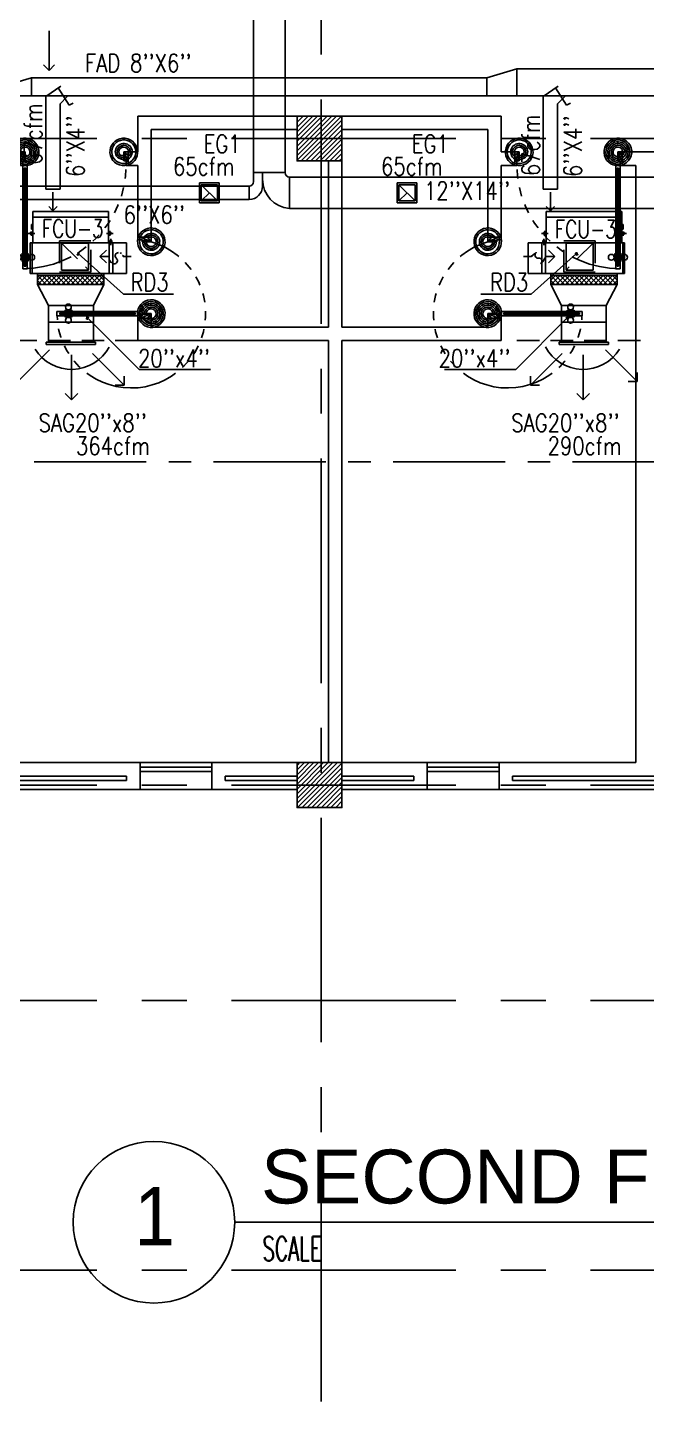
# Model space of a CAD drawing. Extents: x 417866200 to 417866302, y 43498034 to 43498122.
# Drawn here: x 417866214.31 to 417866221.21, y 43498033.57 to 43498048.87 of the extents above; entities that cross this region are included whole.
import ezdxf

# ---------------------------------------------------------------- set-up
doc = ezdxf.new("R2010")
doc.units = 0
doc.header["$MEASUREMENT"] = 0
for name, pattern in [('CENTER', [2, 1.25, -0.25, 0.25, -0.25]), ('CENTERX2', [4, 2.5, -0.5, 0.5, -0.5]), ('HIDDEN', [0.375, 0.25, -0.125])]:
    doc.linetypes.add(name, pattern=pattern)
doc.layers.get('0').update_dxf_attribs({"linetype": 'CONTINUOUS'})
for name, color, linetype in [('AXES', 11, 'CENTERX2'), ('AXES1', 11, 'CENTER'), ('CER', 2, 'CONTINUOUS'), ('COL', 7, 'CONTINUOUS'), ('CTXT', 6, 'CONTINUOUS'), ('DOOR', 9, 'CONTINUOUS'), ('DUCT', 6, 'CONTINUOUS'), ('E-TXT', 2, 'CONTINUOUS'), ('EXDUCT', 10, 'CONTINUOUS'), ('FCU', 6, 'CONTINUOUS'), ('HAT', 11, 'CONTINUOUS'), ('INSUL', 9, 'CONTINUOUS'), ('M-EGU.', 2, 'CONTINUOUS'), ('M-TEXT', 2, 'CONTINUOUS'), ('PSUPPLY', 3, 'HIDDEN'), ('SCD', 2, 'CONTINUOUS'), ('WALL', 9, 'CONTINUOUS'), ('WIN', 9, 'CONTINUOUS')]:
    doc.layers.add(name, color=color, linetype=linetype)
doc.styles.add('ROMANS', font='ROMANS.shx', dxfattribs={"width": 0.6})
doc.styles.add('TTXT', font='ARIAL.TTF', dxfattribs={"width": 0.6})

# ---------------------------------------------------------------- blocks, each defined once
blk = doc.blocks.new('DOOR100')
at = {"layer": 'DOOR', "color": 7, "linetype": 'ByBlock'}
for p, q in [((-75, 1250), (-75, 1300)), ((-75, 1300), (-25, 1300)), ((-25, 1300), (-75, 1300)), ((-58, 1250), (-75, 1250)), ((-58, 1250), (-58, 1270)), ((-42, 1270), (-58, 1270)), ((-42, 1250), (-42, 1270)), ((-25, 1250), (-42, 1250)), ((-25, 1250), (-25, 1300)), ((-91, 1205), (-91, 1140)), ((-82, 1205), (-91, 1205)), ((-82, 1140), (-91, 1140)), ((-82, 1128), (-82, 1218)), ((-75, 1218), (-82, 1218)), ((-82, 1205), (-82, 1140)), ((-75, 1128), (-82, 1128)), ((-25, 1218), (-18, 1218)), ((-25, 1128), (-18, 1128)), ((-18, 1128), (-18, 1218)), ((-18, 1205), (-18, 1140)), ((-18, 1205), (-9, 1205)), ((-18, 1140), (-9, 1140)), ((-9, 1205), (-9, 1140)), ((-75, 200), (-58, 200)), ((-75, 150), (-75, 200)), ((-58, 200), (-58, 180)), ((-58, 180), (-42, 180)), ((-42, 200), (-25, 200)), ((-42, 180), (-42, 200)), ((-25, 200), (-25, 150)), ((-1200, 0), (-1200, 150)), ((-1200, 150), (-1175, 150)), ((-1200, 150), (-1200, 0)), ((-1150, 0), (-1200, 114)), ((-1150, 0), (-1200, 40)), ((-1150, 0), (-1200, 0)), ((-1175, 150), (-1175, 100)), ((-1175, 100), (-1150, 100)), ((-1150, 0), (-1163, 100)), ((-1150, 100), (-1150, 0)), ((-75, 150), (-25, 150)), ((-50, 0), (0, 114)), ((-50, 100), (-50, 0)), ((-50, 0), (-37, 100)), ((-25, 100), (-50, 100)), ((-50, 0), (0, 40)), ((-50, 0), (0, 0)), ((0, 150), (-25, 150)), ((-25, 150), (-25, 100)), ((0, 0), (0, 150)), ((0, 150), (0, 0))]:
    blk.add_line(p, q, dxfattribs=at)
at = {"layer": 'DOOR', "linetype": 'ByBlock'}
for p, q in [((-75, 1250), (-75, 200)), ((-58, 200), (-58, 1250)), ((-42, 200), (-42, 1250)), ((-25, 200), (-25, 1250))]:
    blk.add_line(p, q, dxfattribs=at)
at = {"layer": 'DOOR', "color": 7, "linetype": 'ByBlock'}
for centre in [(-124, 1173), (24, 1173)]:
    blk.add_circle(centre, 32.4, dxfattribs=at)
at = {"layer": 'DOOR', "linetype": 'HIDDEN', "ltscale": 0.5}
blk.add_arc((-25, 150), 1150, 90, 180, dxfattribs=at)
at = {"layer": 'DOOR', "color": 7, "linetype": 'ByBlock'}
for centre, radius, start, end in [((-1150, 0), 154, 103.7142, 108.8947), ((-1150, 0), 134, 100.72, 111.8402), ((-1150, 0), 94.4, 90, 121.9818), ((-1150, 0), 74.4, 90, 132.2236), ((-1150, 0), 54.4, 90, 156.7926), ((-1150, 0), 34.4, 90, 180), ((-1150, 0), 14.4, 90, 180), ((-50, 0), 94.4, 58.0182, 90), ((-50, 0), 74.4, 47.7764, 90), ((-50, 0), 54.4, 23.2074, 90), ((-50, 0), 34.4, 0, 90), ((-50, 0), 14.4, 0, 90), ((-50, 0), 134, 68.1598, 79.28), ((-50, 0), 114, 64.0838, 77.3774), ((-50, 0), 154, 71.1053, 76.2858)]:
    blk.add_arc(centre, radius, start, end, dxfattribs=at)
blk = doc.blocks.new('DOOR90')
at = {"layer": 'DOOR', "color": 7, "linetype": 'ByBlock'}
for p, q in [((-150, 0), (0, 0)), ((-150, 0), (-150, -25)), ((0, -50), (-114, 0)), ((0, -50), (-40, 0)), ((0, -50), (0, 0)), ((-1000, -25), (-1050, -25)), ((-1050, -75), (-1050, -25)), ((-1050, -25), (-1050, -75)), ((-1000, -75), (-1050, -75)), ((-1000, -42), (-1020, -42)), ((-1020, -42), (-1020, -58)), ((-1000, -58), (-1020, -58)), ((-1000, -25), (-1000, -42)), ((-1000, -58), (-1000, -75)), ((-878, -18), (-968, -18)), ((-968, -25), (-968, -18)), ((-968, -75), (-968, -82)), ((-878, -82), (-968, -82)), ((-955, -9), (-890, -9)), ((-955, -18), (-955, -9)), ((-955, -18), (-890, -18)), ((-955, -82), (-890, -82)), ((-955, -82), (-955, -91)), ((-955, -91), (-890, -91)), ((-890, -18), (-890, -9)), ((-890, -82), (-890, -91)), ((-878, -25), (-878, -18)), ((-878, -75), (-878, -82)), ((-200, -25), (-150, -25)), ((-200, -42), (-200, -25)), ((-180, -42), (-200, -42)), ((-200, -58), (-180, -58)), ((-200, -75), (-200, -58)), ((-150, -75), (-200, -75)), ((-180, -58), (-180, -42)), ((-150, -25), (-100, -25)), ((-150, -75), (-150, -25)), ((-100, -25), (-100, -50)), ((0, -50), (-100, -37)), ((-100, -50), (0, -50)), ((-150, -875), (-100, -875)), ((-150, -900), (-150, -875)), ((-150, -900), (0, -900)), ((0, -900), (-150, -900)), ((0, -850), (-114, -900)), ((-100, -875), (-100, -850)), ((0, -850), (-100, -863)), ((-100, -850), (0, -850)), ((0, -850), (-40, -900)), ((0, -850), (0, -900))]:
    blk.add_line(p, q, dxfattribs=at)
at = {"layer": 'DOOR', "linetype": 'ByBlock'}
for p, q in [((-200, -25), (-1000, -25)), ((-200, -42), (-1000, -42)), ((-200, -58), (-1000, -58)), ((-1000, -75), (-200, -75))]:
    blk.add_line(p, q, dxfattribs=at)
at = {"layer": 'DOOR', "color": 7, "linetype": 'ByBlock'}
for centre in [(-923, 24), (-923, -124)]:
    blk.add_circle(centre, 32.4, dxfattribs=at)
for centre, radius, start, end in [((0, -50), 154, 161.1053, 166.2858), ((0, -50), 94.4, 148.0182, 180), ((0, -50), 134, 158.1598, 169.28), ((0, -50), 114, 154.0838, 167.3774), ((0, -50), 74.4, 137.7764, 180), ((0, -50), 54.4, 113.2074, 180), ((0, -50), 34.4, 90, 180), ((0, -50), 14.4, 90, 180), ((0, -850), 154, 193.7142, 198.8947), ((0, -850), 134, 190.72, 201.8402), ((0, -850), 94.4, 180, 211.9818), ((0, -850), 74.4, 180, 222.2236), ((0, -850), 54.4, 180, 246.7926), ((0, -850), 34.4, 180, 270), ((0, -850), 14.4, 180, 270)]:
    blk.add_arc(centre, radius, start, end, dxfattribs=at)
at = {"layer": 'DOOR', "linetype": 'HIDDEN', "ltscale": 0.5}
blk.add_arc((-222, -50), 828, 178.2701, 275.003, dxfattribs=at)
blk = doc.blocks.new('*X93')
at = {"color": 0}
for p, q in [((245929, 169932), (246386, 170390)), ((245929, 169985), (246333, 170390)), ((245929, 170038), (246280, 170390)), ((245929, 170091), (246227, 170390)), ((245929, 170144), (246174, 170390)), ((245929, 170197), (246121, 170390)), ((245929, 170250), (246068, 170390)), ((245929, 170303), (246015, 170390)), ((245929, 170357), (245962, 170390)), ((245939, 169890), (246429, 170379)), ((245992, 169890), (246429, 170326)), ((246045, 169890), (246429, 170273)), ((246098, 169890), (246429, 170220)), ((246151, 169890), (246429, 170167)), ((246204, 169890), (246429, 170114)), ((246257, 169890), (246429, 170061)), ((246310, 169890), (246429, 170008)), ((246363, 169890), (246429, 169955)), ((246416, 169890), (246429, 169902))]:
    blk.add_line(p, q, dxfattribs=at)
blk = doc.blocks.new('COL50')
at = {"layer": 'COL'}
blk.add_lwpolyline([(-250, 250), (-250, -250), (250, -250), (250, 250)], close=True, dxfattribs=at)
blk = doc.blocks.new('*X86')
at = {"color": 0}
for p, q in [((245927, 177090), (246427, 177590)), ((245929, 177145), (246374, 177590)), ((245929, 177198), (246321, 177590)), ((245929, 177251), (246267, 177590)), ((245929, 177304), (246214, 177590)), ((245929, 177357), (246161, 177590)), ((245929, 177410), (246108, 177590)), ((245929, 177463), (246055, 177590)), ((245929, 177516), (246002, 177590)), ((245929, 177569), (245949, 177590)), ((245980, 177090), (246429, 177539)), ((246033, 177090), (246429, 177486)), ((246086, 177090), (246429, 177433)), ((246139, 177090), (246429, 177380)), ((246192, 177090), (246429, 177327)), ((246245, 177090), (246429, 177274)), ((246298, 177090), (246429, 177220)), ((246351, 177090), (246429, 177167)), ((246404, 177090), (246429, 177114))]:
    blk.add_line(p, q, dxfattribs=at)
blk = doc.blocks.new('*X70')
at = {"color": 0}
for p, q in [((16890, -2467), (16943, -2414)), ((16890, -2520), (16990, -2420)), ((16990, -2512), (16892, -2414)), ((16990, -2459), (16945, -2414)), ((16990, -2565), (16890, -2465)), ((16890, -2573), (16990, -2473)), ((16990, -2619), (16890, -2519)), ((16890, -2626), (16990, -2526)), ((16990, -2672), (16890, -2572)), ((16890, -2679), (16990, -2579)), ((16990, -2725), (16890, -2625)), ((16890, -2732), (16990, -2632)), ((16990, -2778), (16890, -2678)), ((16890, -2785), (16990, -2685)), ((16990, -2831), (16890, -2731)), ((16890, -2838), (16990, -2738)), ((16990, -2884), (16890, -2784)), ((16890, -2891), (16990, -2791)), ((16990, -2937), (16890, -2837)), ((16890, -2944), (16990, -2844)), ((16990, -2990), (16890, -2890)), ((16890, -2997), (16990, -2897)), ((16990, -3043), (16890, -2943)), ((16890, -3050), (16990, -2950)), ((16990, -3096), (16890, -2996)), ((16890, -3103), (16990, -3003)), ((16990, -3149), (16890, -3049)), ((16892, -3155), (16990, -3056)), ((16944, -3155), (16890, -3102)), ((16945, -3155), (16990, -3109))]:
    blk.add_line(p, q, dxfattribs=at)
blk = doc.blocks.new('*X113')
at = {"color": 0}
for p, q in [((16890, -2467), (16943, -2414)), ((16890, -2520), (16990, -2420)), ((16990, -2512), (16892, -2414)), ((16990, -2459), (16945, -2414)), ((16990, -2565), (16890, -2465)), ((16890, -2573), (16990, -2473)), ((16990, -2619), (16890, -2519)), ((16890, -2626), (16990, -2526)), ((16990, -2672), (16890, -2572)), ((16890, -2679), (16990, -2579)), ((16990, -2725), (16890, -2625)), ((16890, -2732), (16990, -2632)), ((16990, -2778), (16890, -2678)), ((16890, -2785), (16990, -2685)), ((16990, -2831), (16890, -2731)), ((16890, -2838), (16990, -2738)), ((16990, -2884), (16890, -2784)), ((16890, -2891), (16990, -2791)), ((16990, -2937), (16890, -2837)), ((16890, -2944), (16990, -2844)), ((16990, -2990), (16890, -2890)), ((16890, -2997), (16990, -2897)), ((16990, -3043), (16890, -2943)), ((16890, -3050), (16990, -2950)), ((16990, -3096), (16890, -2996)), ((16890, -3103), (16990, -3003)), ((16990, -3149), (16890, -3049)), ((16892, -3155), (16990, -3056)), ((16944, -3155), (16890, -3102)), ((16945, -3155), (16990, -3109))]:
    blk.add_line(p, q, dxfattribs=at)

msp = doc.modelspace()

# ---------------------------------------------------------------- linework, layer by layer
at = {"layer": 'AXES'}
for p, q in [((417866217.584, 43498033.573), (417866217.584, 43498111.285)), ((417866200.584, 43498047.637), (417866268.624, 43498047.637)), ((417866200.584, 43498040.437), (417866268.624, 43498040.437)), ((417866200.584, 43498038.037), (417866268.624, 43498038.037)), ((417866200.584, 43498035.037), (417866268.624, 43498035.037))]:
    msp.add_line(p, q, dxfattribs=at)
at = {"layer": 'AXES1'}
msp.add_line((417866210.384, 43498044.037), (417866268.624, 43498044.037), dxfattribs=at)
at = {"layer": 'CER', "color": 6}
msp.add_line((417866216.619, 43498035.569), (417866237.694, 43498035.569), dxfattribs=at)
msp.add_circle((417866215.719, 43498035.569), 0.9, dxfattribs=at)
at = {"layer": 'COL'}
msp.add_lwpolyline([(417866217.314, 43498040.687), (417866217.314, 43498040.187), (417866217.814, 43498040.187), (417866217.814, 43498040.687)], close=True, dxfattribs=at)
at = {"layer": 'DUCT', "linetype": 'ByBlock'}
for p, q in [((417866219.762, 43498048.413), (417866219.429, 43498048.313)), ((417866219.762, 43498048.413), (417866219.762, 43498048.113)), ((417866227.096, 43498048.413), (417866219.762, 43498048.413)), ((417866219.429, 43498048.313), (417866214.356, 43498048.313)), ((417866219.429, 43498048.313), (417866219.429, 43498048.113)), ((417866234.322, 43498048.113), (417866212.954, 43498048.113))]:
    msp.add_line(p, q, dxfattribs=at)
at = {"layer": 'DUCT'}
for p, q in [((417866214.356, 43498048.313), (417866214.192, 43498048.263)), ((417866214.356, 43498048.313), (417866214.356, 43498048.113)), ((417866214.514, 43498048.103), (417866214.682, 43498048.221)), ((417866220.056, 43498048.103), (417866220.224, 43498048.221)), ((417866214.514, 43498048.103), (417866214.514, 43498047.073)), ((417866214.653, 43498048.2), (417866214.773, 43498048.009)), ((417866214.754, 43498048.103), (417866214.674, 43498048.023)), ((417866220.056, 43498048.103), (417866220.056, 43498047.073)), ((417866220.194, 43498048.2), (417866220.315, 43498048.009)), ((417866220.296, 43498048.103), (417866220.216, 43498048.023)), ((417866214.674, 43498047.073), (417866214.674, 43498048.023)), ((417866220.216, 43498047.073), (417866220.216, 43498048.023)), ((417866220.315, 43498048.009), (417866220.36, 43498048.032)), ((417866220.315, 43498048.009), (417866220.315, 43498048.009)), ((417866214.674, 43498047.073), (417866214.514, 43498047.073)), ((417866220.216, 43498047.073), (417866220.056, 43498047.073))]:
    msp.add_line(p, q, dxfattribs=at)
at = {"layer": 'DUCT', "linetype": 'Continuous'}
for p, q in [((417866214.421, 43498046.011), (417866214.544, 43498045.776)), ((417866215.044, 43498045.776), (417866215.162, 43498046.011)), ((417866220.259, 43498045.776), (417866220.141, 43498046.011)), ((417866220.882, 43498046.011), (417866220.759, 43498045.776)), ((417866214.544, 43498045.593), (417866214.544, 43498045.776)), ((417866214.544, 43498045.776), (417866215.044, 43498045.776)), ((417866215.044, 43498045.593), (417866215.044, 43498045.776)), ((417866220.259, 43498045.593), (417866220.259, 43498045.776)), ((417866220.759, 43498045.776), (417866220.259, 43498045.776)), ((417866220.759, 43498045.593), (417866220.759, 43498045.776))]:
    msp.add_line(p, q, dxfattribs=at)
at = {"layer": 'EXDUCT', "linetype": 'ByBlock'}
for p, q in [((417866216.83, 43498058.776), (417866216.83, 43498047.157)), ((417866217.18, 43498052.404), (417866217.18, 43498047.257)), ((417866217.18, 43498047.257), (417866216.83, 43498047.257)), ((417866216.93, 43498047.257), (417866216.93, 43498047.107)), ((417866217.23, 43498047.207), (417866217.23, 43498046.857)), ((417866217.23, 43498047.207), (417866232.976, 43498047.207)), ((417866216.78, 43498047.107), (417866211.195, 43498047.107)), ((417866216.78, 43498047.107), (417866216.78, 43498046.957)), ((417866216.78, 43498046.957), (417866211.195, 43498046.957)), ((417866217.23, 43498046.857), (417866232.976, 43498046.857))]:
    msp.add_line(p, q, dxfattribs=at)
for centre, radius, start, end in [((417866216.78, 43498047.157), 0.05, 270, 0), ((417866217.252, 43498047.179), 0.322, 179.3708, 266.0479), ((417866217.23, 43498047.257), 0.05, 180, 270), ((417866216.78, 43498047.107), 0.15, 270, 0)]:
    msp.add_arc(centre, radius, start, end, dxfattribs=at)
at = {"layer": 'FCU', "color": 3}
for p, q in [((417866214.354, 43498046.681), (417866214.369, 43498046.681)), ((417866214.354, 43498046.681), (417866214.354, 43498046.626)), ((417866214.369, 43498046.762), (417866215.214, 43498046.762)), ((417866220.933, 43498046.762), (417866220.089, 43498046.762)), ((417866220.948, 43498046.681), (417866220.933, 43498046.681)), ((417866220.948, 43498046.681), (417866220.948, 43498046.626)), ((417866214.319, 43498046.581), (417866214.392, 43498046.581)), ((417866214.339, 43498046.591), (417866214.339, 43498046.571)), ((417866214.339, 43498046.591), (417866214.369, 43498046.591)), ((417866214.339, 43498046.571), (417866214.369, 43498046.571)), ((417866214.354, 43498046.626), (417866214.369, 43498046.626)), ((417866214.354, 43498046.601), (417866214.354, 43498046.554)), ((417866215.264, 43498046.581), (417866215.191, 43498046.581)), ((417866215.244, 43498046.591), (417866215.214, 43498046.591)), ((417866215.244, 43498046.571), (417866215.214, 43498046.571)), ((417866215.229, 43498046.61), (417866215.229, 43498046.554)), ((417866215.244, 43498046.591), (417866215.244, 43498046.571)), ((417866220.039, 43498046.581), (417866220.112, 43498046.581)), ((417866220.059, 43498046.591), (417866220.089, 43498046.591)), ((417866220.059, 43498046.591), (417866220.059, 43498046.571)), ((417866220.059, 43498046.571), (417866220.089, 43498046.571)), ((417866220.074, 43498046.61), (417866220.074, 43498046.554)), ((417866220.983, 43498046.581), (417866220.911, 43498046.581)), ((417866220.948, 43498046.626), (417866220.933, 43498046.626)), ((417866220.963, 43498046.591), (417866220.933, 43498046.591)), ((417866220.963, 43498046.571), (417866220.933, 43498046.571)), ((417866220.948, 43498046.601), (417866220.948, 43498046.554)), ((417866220.963, 43498046.591), (417866220.963, 43498046.571)), ((417866214.361, 43498046.477), (417866214.361, 43498046.134)), ((417866215.222, 43498046.477), (417866215.222, 43498046.134)), ((417866215.249, 43498046.502), (417866215.229, 43498046.502)), ((417866215.229, 43498046.502), (417866215.229, 43498046.477)), ((417866215.239, 43498046.518), (417866215.239, 43498046.449)), ((417866215.249, 43498046.502), (417866215.249, 43498046.477)), ((417866215.413, 43498046.477), (417866215.261, 43498046.477)), ((417866215.413, 43498046.134), (417866215.413, 43498046.477)), ((417866219.89, 43498046.134), (417866219.89, 43498046.477)), ((417866219.89, 43498046.477), (417866220.042, 43498046.477)), ((417866220.054, 43498046.502), (417866220.074, 43498046.502)), ((417866220.054, 43498046.502), (417866220.054, 43498046.477)), ((417866220.064, 43498046.518), (417866220.064, 43498046.449)), ((417866220.074, 43498046.502), (417866220.074, 43498046.477)), ((417866220.081, 43498046.477), (417866220.081, 43498046.134)), ((417866220.942, 43498046.477), (417866220.942, 43498046.134)), ((417866214.421, 43498046.011), (417866214.421, 43498046.134)), ((417866214.421, 43498046.111), (417866215.162, 43498046.111)), ((417866215.162, 43498046.011), (417866215.162, 43498046.134)), ((417866215.261, 43498046.134), (417866215.413, 43498046.134)), ((417866220.042, 43498046.134), (417866219.89, 43498046.134)), ((417866220.141, 43498046.011), (417866220.141, 43498046.134)), ((417866220.882, 43498046.111), (417866220.141, 43498046.111)), ((417866220.882, 43498046.011), (417866220.882, 43498046.134)), ((417866214.421, 43498046.011), (417866215.162, 43498046.011)), ((417866220.882, 43498046.011), (417866220.141, 43498046.011))]:
    msp.add_line(p, q, dxfattribs=at)
at = {"layer": 'FCU', "color": 6}
for p, q in [((417866214.369, 43498046.823), (417866215.214, 43498046.823)), ((417866214.369, 43498046.823), (417866214.369, 43498046.477)), ((417866215.214, 43498046.823), (417866215.214, 43498046.477)), ((417866220.933, 43498046.823), (417866220.089, 43498046.823)), ((417866220.089, 43498046.823), (417866220.089, 43498046.477)), ((417866220.933, 43498046.823), (417866220.933, 43498046.477)), ((417866215.261, 43498046.477), (417866214.341, 43498046.477)), ((417866214.341, 43498046.477), (417866214.341, 43498046.134)), ((417866215.261, 43498046.134), (417866215.261, 43498046.477)), ((417866220.042, 43498046.477), (417866220.962, 43498046.477)), ((417866220.042, 43498046.134), (417866220.042, 43498046.477)), ((417866220.962, 43498046.477), (417866220.962, 43498046.134)), ((417866214.341, 43498046.134), (417866215.261, 43498046.134)), ((417866220.962, 43498046.134), (417866220.042, 43498046.134))]:
    msp.add_line(p, q, dxfattribs=at)
at = {"layer": 'INSUL'}
for p, q in [((417866212.514, 43498040.537), (417866215.414, 43498040.537)), ((417866212.514, 43498040.487), (417866215.414, 43498040.487)), ((417866215.414, 43498040.487), (417866215.414, 43498040.537)), ((417866216.514, 43498040.487), (417866216.514, 43498040.537)), ((417866217.314, 43498040.537), (417866216.514, 43498040.537)), ((417866217.314, 43498040.487), (417866216.514, 43498040.487)), ((417866218.614, 43498040.537), (417866217.814, 43498040.537)), ((417866218.614, 43498040.487), (417866217.814, 43498040.487)), ((417866218.614, 43498040.487), (417866218.614, 43498040.537)), ((417866219.714, 43498040.487), (417866219.714, 43498040.537)), ((417866219.714, 43498040.537), (417866222.614, 43498040.537)), ((417866219.714, 43498040.487), (417866222.614, 43498040.487))]:
    msp.add_line(p, q, dxfattribs=at)
at = {"layer": 'M-EGU.'}
for p, q in [((417866214.551, 43498048.835), (417866214.551, 43498048.396)), ((417866214.551, 43498048.396), (417866214.49, 43498048.457)), ((417866214.551, 43498048.396), (417866214.612, 43498048.457)), ((417866214.594, 43498047.038), (417866214.594, 43498046.831)), ((417866220.136, 43498047.038), (417866220.136, 43498046.831)), ((417866214.594, 43498046.831), (417866214.547, 43498046.878)), ((417866214.641, 43498046.878), (417866214.594, 43498046.831)), ((417866220.136, 43498046.831), (417866220.089, 43498046.878)), ((417866220.183, 43498046.878), (417866220.136, 43498046.831)), ((417866214.691, 43498046.472), (417866214.691, 43498046.172)), ((417866214.991, 43498046.472), (417866214.691, 43498046.472)), ((417866214.991, 43498046.172), (417866214.991, 43498046.472)), ((417866215.189, 43498046.393), (417866215.118, 43498046.322)), ((417866220.114, 43498046.393), (417866220.185, 43498046.322)), ((417866220.312, 43498046.172), (417866220.312, 43498046.472)), ((417866220.312, 43498046.472), (417866220.612, 43498046.472)), ((417866220.612, 43498046.472), (417866220.612, 43498046.172)), ((417866215.118, 43498046.322), (417866215.189, 43498046.251)), ((417866215.118, 43498046.322), (417866215.219, 43498046.322)), ((417866215.378, 43498046.322), (417866215.467, 43498046.322)), ((417866219.924, 43498046.322), (417866219.836, 43498046.322)), ((417866220.185, 43498046.322), (417866220.084, 43498046.322)), ((417866220.185, 43498046.322), (417866220.114, 43498046.251)), ((417866214.691, 43498046.172), (417866214.991, 43498046.172)), ((417866220.612, 43498046.172), (417866220.312, 43498046.172)), ((417866214.544, 43498045.593), (417866215.044, 43498045.593)), ((417866214.544, 43498045.368), (417866214.544, 43498045.593)), ((417866215.044, 43498045.368), (417866215.044, 43498045.593)), ((417866220.759, 43498045.593), (417866220.259, 43498045.593)), ((417866220.259, 43498045.368), (417866220.259, 43498045.593)), ((417866220.759, 43498045.368), (417866220.759, 43498045.593)), ((417866214.519, 43498045.343), (417866214.519, 43498045.368)), ((417866214.519, 43498045.368), (417866215.069, 43498045.368)), ((417866214.519, 43498045.343), (417866215.069, 43498045.343)), ((417866215.069, 43498045.343), (417866215.069, 43498045.368)), ((417866220.234, 43498045.343), (417866220.234, 43498045.368)), ((417866220.784, 43498045.368), (417866220.234, 43498045.368)), ((417866220.784, 43498045.343), (417866220.234, 43498045.343)), ((417866220.784, 43498045.343), (417866220.784, 43498045.368)), ((417866214.554, 43498045.284), (417866214.201, 43498044.931)), ((417866214.801, 43498045.227), (417866214.801, 43498044.727)), ((417866215.035, 43498045.244), (417866215.388, 43498044.891)), ((417866220.268, 43498045.244), (417866219.915, 43498044.891)), ((417866220.502, 43498045.227), (417866220.502, 43498044.727)), ((417866220.749, 43498045.284), (417866221.102, 43498044.931)), ((417866221.102, 43498044.931), (417866221.102, 43498045.031)), ((417866215.388, 43498044.891), (417866215.288, 43498044.891)), ((417866215.388, 43498044.891), (417866215.388, 43498044.991)), ((417866219.915, 43498044.891), (417866219.915, 43498044.991)), ((417866219.915, 43498044.891), (417866220.015, 43498044.891)), ((417866221.102, 43498044.931), (417866221.002, 43498044.931)), ((417866214.801, 43498044.727), (417866214.73, 43498044.798)), ((417866214.801, 43498044.727), (417866214.872, 43498044.798)), ((417866220.502, 43498044.727), (417866220.431, 43498044.798)), ((417866220.502, 43498044.727), (417866220.572, 43498044.798))]:
    msp.add_line(p, q, dxfattribs=at)
at = {"layer": 'M-EGU.', "linetype": 'HIDDEN'}
for p, q in [((417866214.666, 43498046.497), (417866214.666, 43498046.147)), ((417866215.016, 43498046.497), (417866214.666, 43498046.497)), ((417866214.691, 43498046.472), (417866214.991, 43498046.172)), ((417866215.016, 43498046.147), (417866215.016, 43498046.497)), ((417866220.287, 43498046.147), (417866220.287, 43498046.497)), ((417866220.287, 43498046.497), (417866220.637, 43498046.497)), ((417866220.612, 43498046.472), (417866220.312, 43498046.172)), ((417866220.637, 43498046.497), (417866220.637, 43498046.147)), ((417866214.666, 43498046.147), (417866215.016, 43498046.147)), ((417866220.637, 43498046.147), (417866220.287, 43498046.147)), ((417866215.539, 43498045.387), (417866214.126, 43498045.387)), ((417866215.539, 43498045.387), (417866214.126, 43498045.387)), ((417866219.764, 43498045.387), (417866221.176, 43498045.387))]:
    msp.add_line(p, q, dxfattribs=at)
at = {"layer": 'M-EGU.'}
msp.add_lwpolyline([(417866219.924, 43498046.322, 0.1324), (417866219.947, 43498046.354, 0.15664), (417866219.978, 43498046.367, 0.736612), (417866220.003, 43498046.304, -0.774232), (417866220.031, 43498046.243, -0.203349), (417866220.073, 43498046.271, -0.193808), (417866220.084, 43498046.322)], format="xyb", dxfattribs=at)
for centre, radius, start, end in [((417866215.289, 43498046.31), 0.0704, 170.0584, 213.932), ((417866215.284, 43498046.306), 0.0644, 213.9321, 259.9093), ((417866215.278, 43498046.277), 0.0345, 259.9094, 50.902), ((417866215.323, 43498046.331), 0.0355, 85.3989, 230.902), ((417866215.321, 43498046.313), 0.0545, 49.7888, 85.3988), ((417866215.308, 43498046.297), 0.0752, 19.6204, 49.7888), ((417866214.801, 43498045.543), 0.477, 211.8651, 331.4703)]:
    msp.add_arc(centre, radius, start, end, dxfattribs=at)
at = {"layer": 'M-EGU.', "extrusion": (0, 0, -1)}
msp.add_ellipse((417866220.502, 43498045.543), major_axis=(-0.001, 0.477), ratio=0.999985, start_param=2.12952, end_param=4.217024, dxfattribs=at)
at = {"layer": 'M-TEXT'}
for q in [(417866214.818, 43498048.032), (417866214.773, 43498048.009)]:
    msp.add_line((417866214.773, 43498048.009), q, dxfattribs=at)
at = {"layer": 'PSUPPLY', "color": 4, "linetype": 'Continuous'}
for p, q in [((417866214.875, 43498046.357), (417866215.381, 43498045.905)), ((417866220.428, 43498046.357), (417866219.922, 43498045.905)), ((417866215.381, 43498045.905), (417866215.939, 43498045.905)), ((417866219.922, 43498045.905), (417866219.363, 43498045.905)), ((417866214.975, 43498045.643), (417866215.553, 43498045.066)), ((417866220.328, 43498045.643), (417866219.75, 43498045.066)), ((417866215.553, 43498045.066), (417866216.348, 43498045.066)), ((417866219.75, 43498045.066), (417866218.955, 43498045.066))]:
    msp.add_line(p, q, dxfattribs=at)
for centre, start, end in [((417866214.875, 43498046.352), 0, 180), ((417866214.875, 43498046.352), 180, 0), ((417866214.977, 43498045.638), 0, 180), ((417866214.977, 43498045.638), 180, 0)]:
    msp.add_arc(centre, 0.0125, start, end, dxfattribs=at)
at = {"layer": 'PSUPPLY', "color": 4, "linetype": 'Continuous', "extrusion": (0, 0, -1)}
for centre, major_axis, start_param, end_param in [((417866220.428, 43498046.352), (0.00884, 0.00884), 3.926992, 7.068585), ((417866220.428, 43498046.352), (-0.00884, 0.00884), 2.356193, 5.497785), ((417866220.326, 43498045.638), (-0.00884, 0.00884), 5.497785, 8.639378), ((417866220.326, 43498045.638), (0.00884, 0.00884), 0.7854, 3.926992)]:
    msp.add_ellipse(centre, major_axis=major_axis, ratio=0.999997, start_param=start_param, end_param=end_param, dxfattribs=at)
at = {"layer": 'SCD', "linetype": 'HIDDEN'}
for p, q in [((417866216.227, 43498046.922), (417866216.227, 43498047.142)), ((417866216.227, 43498047.142), (417866216.447, 43498047.142)), ((417866216.447, 43498047.142), (417866216.447, 43498046.922)), ((417866218.429, 43498046.922), (417866218.429, 43498047.142)), ((417866218.429, 43498047.142), (417866218.649, 43498047.142)), ((417866218.649, 43498047.142), (417866218.649, 43498046.922)), ((417866216.427, 43498046.942), (417866216.247, 43498047.122)), ((417866218.629, 43498046.942), (417866218.449, 43498047.122)), ((417866216.447, 43498046.922), (417866216.227, 43498046.922)), ((417866218.649, 43498046.922), (417866218.429, 43498046.922))]:
    msp.add_line(p, q, dxfattribs=at)
at = {"layer": 'SCD'}
for p, q in [((417866216.247, 43498046.942), (417866216.247, 43498047.122)), ((417866216.247, 43498047.122), (417866216.427, 43498047.122)), ((417866216.427, 43498047.122), (417866216.427, 43498046.942)), ((417866218.449, 43498046.942), (417866218.449, 43498047.122)), ((417866218.449, 43498047.122), (417866218.629, 43498047.122)), ((417866218.629, 43498047.122), (417866218.629, 43498046.942)), ((417866216.427, 43498046.942), (417866216.247, 43498046.942)), ((417866218.629, 43498046.942), (417866218.449, 43498046.942))]:
    msp.add_line(p, q, dxfattribs=at)
at = {"layer": 'SCD', "linetype": 'ByBlock'}
for p, q in [((417866216.337, 43498047.032), (417866216.247, 43498046.942)), ((417866218.539, 43498047.032), (417866218.449, 43498046.942))]:
    msp.add_line(p, q, dxfattribs=at)
at = {"layer": 'WALL', "linetype": 'ByBlock'}
for p, q in [((417866217.314, 43498047.887), (417866215.539, 43498047.887)), ((417866217.314, 43498047.887), (417866215.539, 43498047.887)), ((417866215.539, 43498047.887), (417866217.314, 43498047.887)), ((417866217.814, 43498047.887), (417866219.589, 43498047.887)), ((417866217.814, 43498047.887), (417866219.589, 43498047.887)), ((417866219.589, 43498047.887), (417866217.814, 43498047.887)), ((417866217.314, 43498047.737), (417866215.689, 43498047.737)), ((417866217.314, 43498047.737), (417866215.689, 43498047.737)), ((417866215.689, 43498047.737), (417866217.314, 43498047.737)), ((417866215.689, 43498047.737), (417866217.314, 43498047.737)), ((417866217.814, 43498047.737), (417866219.439, 43498047.737)), ((417866219.439, 43498047.737), (417866217.814, 43498047.737)), ((417866219.439, 43498047.737), (417866217.814, 43498047.737)), ((417866215.539, 43498047.487), (417866215.433, 43498047.487)), ((417866219.589, 43498047.487), (417866219.739, 43498047.487)), ((417866215.539, 43498047.337), (417866215.433, 43498047.337)), ((417866219.589, 43498047.337), (417866219.739, 43498047.337))]:
    msp.add_line(p, q, dxfattribs=at)
at = {"layer": 'WALL'}
for p, q in [((417866215.539, 43498047.887), (417866215.539, 43498047.487)), ((417866219.589, 43498047.887), (417866219.589, 43498047.487)), ((417866215.689, 43498047.737), (417866215.689, 43498046.537)), ((417866219.439, 43498047.737), (417866219.439, 43498046.537)), ((417866221.389, 43498047.487), (417866220.939, 43498047.487)), ((417866215.539, 43498047.337), (417866215.539, 43498046.537)), ((417866217.664, 43498047.387), (417866217.664, 43498045.537)), ((417866217.814, 43498047.387), (417866217.814, 43498045.537)), ((417866219.589, 43498047.337), (417866219.589, 43498046.537)), ((417866221.089, 43498047.337), (417866220.939, 43498047.337)), ((417866221.089, 43498047.337), (417866221.089, 43498040.687)), ((417866215.539, 43498046.537), (417866215.689, 43498046.537)), ((417866219.589, 43498046.537), (417866219.439, 43498046.537)), ((417866215.539, 43498045.637), (417866215.689, 43498045.637)), ((417866215.539, 43498045.637), (417866215.539, 43498045.387)), ((417866215.689, 43498045.637), (417866215.689, 43498045.537)), ((417866219.589, 43498045.637), (417866219.439, 43498045.637)), ((417866219.439, 43498045.637), (417866219.439, 43498045.537)), ((417866219.589, 43498045.637), (417866219.589, 43498045.387)), ((417866215.689, 43498045.537), (417866217.664, 43498045.537)), ((417866219.439, 43498045.537), (417866217.814, 43498045.537)), ((417866215.539, 43498045.387), (417866217.664, 43498045.387)), ((417866217.664, 43498045.387), (417866217.664, 43498040.687)), ((417866219.589, 43498045.387), (417866217.814, 43498045.387)), ((417866217.814, 43498045.387), (417866217.814, 43498040.687)), ((417866214.126, 43498040.687), (417866215.564, 43498040.687)), ((417866215.564, 43498040.387), (417866215.564, 43498040.687)), ((417866216.364, 43498040.387), (417866216.364, 43498040.687)), ((417866217.314, 43498040.687), (417866216.364, 43498040.687)), ((417866217.814, 43498040.687), (417866218.764, 43498040.687)), ((417866218.764, 43498040.387), (417866218.764, 43498040.687)), ((417866219.564, 43498040.387), (417866219.564, 43498040.687)), ((417866219.564, 43498040.687), (417866221.089, 43498040.687)), ((417866212.364, 43498040.387), (417866215.564, 43498040.387)), ((417866217.314, 43498040.387), (417866216.364, 43498040.387)), ((417866217.814, 43498040.387), (417866218.764, 43498040.387)), ((417866219.564, 43498040.387), (417866222.764, 43498040.387))]:
    msp.add_line(p, q, dxfattribs=at)
at = {"layer": 'WALL', "color": 2, "linetype": 'ByBlock'}
for p, q in [((417866215.433, 43498047.487), (417866215.433, 43498047.337)), ((417866219.739, 43498047.487), (417866219.739, 43498047.337)), ((417866220.939, 43498047.487), (417866220.939, 43498047.337))]:
    msp.add_line(p, q, dxfattribs=at)
at = {"layer": 'WALL', "linetype": 'ByBlock', "ltscale": 0.3}
for points in [[(417866217.814, 43498047.387), (417866217.314, 43498047.387), (417866217.314, 43498047.887), (417866217.814, 43498047.887)], [(417866217.814, 43498040.187), (417866217.314, 43498040.187), (417866217.314, 43498040.687), (417866217.814, 43498040.687)]]:
    msp.add_lwpolyline(points, close=True, dxfattribs=at)
at = {"layer": 'WIN'}
for p, q in [((417866216.364, 43498040.687), (417866215.564, 43498040.687)), ((417866216.364, 43498040.637), (417866215.564, 43498040.637)), ((417866216.364, 43498040.587), (417866215.564, 43498040.587)), ((417866219.564, 43498040.687), (417866218.764, 43498040.687)), ((417866219.564, 43498040.637), (417866218.764, 43498040.637)), ((417866219.564, 43498040.587), (417866218.764, 43498040.587)), ((417866216.364, 43498040.387), (417866215.564, 43498040.387)), ((417866219.564, 43498040.387), (417866218.764, 43498040.387))]:
    msp.add_line(p, q, dxfattribs=at)

# ---------------------------------------------------------------- block references
at = {"layer": 'COL', "xscale": -0.0009999871253967285, "yscale": 0.001000002026557922, "zscale": 0.001, "rotation": 180}
msp.add_blockref('COL50', (417866217.564, 43498047.637), dxfattribs=at)
at = {"layer": 'DOOR', "color": 0, "linetype": 'ByBlock', "yscale": 0.001000002026557922, "zscale": 0.001, "rotation": 180}
for name, p, xscale in [('DOOR100', (417866214.233, 43498047.487), 0.0009999871253967285), ('DOOR100', (417866220.939, 43498047.487), -0.0009999871253967285), ('DOOR90', (417866215.689, 43498045.637), -0.0009999871253967285), ('DOOR90', (417866219.439, 43498045.637), 0.0009999871253967285)]:
    msp.add_blockref(name, p, dxfattribs=dict(at, xscale=xscale))
at = {"layer": 'FCU', "color": 11, "extrusion": (0, 0, -1), "xscale": -0.001000002026557922, "yscale": 0.001000002026557922, "zscale": -0.001, "rotation": 90}
msp.add_blockref('*X113', (-417866217.576, 43498063.002), dxfattribs=at)
at = {"layer": 'FCU', "color": 11, "xscale": -0.001000002026557922, "yscale": 0.0009999871253967285, "zscale": 0.001, "rotation": 90}
msp.add_blockref('*X70', (417866217.727, 43498063.002), dxfattribs=at)
at = {"layer": 'HAT', "xscale": 0.0009999871253967285, "yscale": 0.001000002026557922, "zscale": 0.001, "rotation": 180}
for name in ['*X93', '*X86']:
    msp.add_blockref(name, (417866463.743, 43498217.777), dxfattribs=at)

# ---------------------------------------------------------------- texts
at = {"layer": 'CTXT', "style": 'TTXT'}
msp.add_text('SECOND FLOOR PART-1  H.V.A.C  SYSTEM LAYOUT', height=0.6, dxfattribs=at).set_placement((417866216.912, 43498035.778))
at = {"layer": 'CTXT', "style": 'TTXT', "width": 0.9}
msp.add_text('1', height=0.65, dxfattribs=at).set_placement((417866215.5, 43498035.311))
at = {"layer": 'E-TXT', "style": 'ROMANS', "width": 0.6}
msp.add_text('SCALE ', height=0.27, dxfattribs=at).set_placement((417866216.929, 43498035.14))
at = {"layer": 'M-TEXT', "style": 'ROMANS'}
for s, width, p in [("FAD 8''X6''", 0.8, (417866214.953, 43498048.377)), ('EG1', 0.8, (417866216.273, 43498047.476)), ('EG1', 0.8, (417866218.593, 43498047.476)), ('65cfm', 0.8, (417866215.931, 43498047.226)), ('65cfm', 0.8, (417866218.25, 43498047.226)), ("12''X14''", 0.8, (417866218.728, 43498046.955)), ("6''X6''", 0.8, (417866215.381, 43498046.689)), ('FCU-3', 0.75, (417866214.47, 43498046.534)), ('FCU-3', 0.75, (417866220.186, 43498046.527)), ('RD3', 0.8, (417866215.459, 43498045.938)), ('RD3', 0.8, (417866219.464, 43498045.938)), ("20''x4''", 0.8, (417866215.543, 43498045.089)), ("20''x4''", 0.8, (417866218.891, 43498045.089)), ("SAG20''x8''", 0.8, (417866214.434, 43498044.371)), ("SAG20''x8''", 0.8, (417866219.702, 43498044.371)), ('364cfm', 0.8, (417866214.851, 43498044.114)), ('290cfm', 0.8, (417866220.106, 43498044.114))]:
    msp.add_text(s, height=0.2, dxfattribs=dict(at, width=width)).set_placement(p)
at = {"layer": 'M-TEXT', "style": 'ROMANS', "width": 0.8}
for s, p in [('67cfm', (417866214.473, 43498047.343)), ("6''X4''", (417866214.944, 43498047.208)), ('67cfm', (417866220.017, 43498047.218)), ("6''X4''", (417866220.486, 43498047.208))]:
    msp.add_text(s, height=0.2, rotation=90, dxfattribs=at).set_placement(p)

doc.saveas('drawing.dxf')
